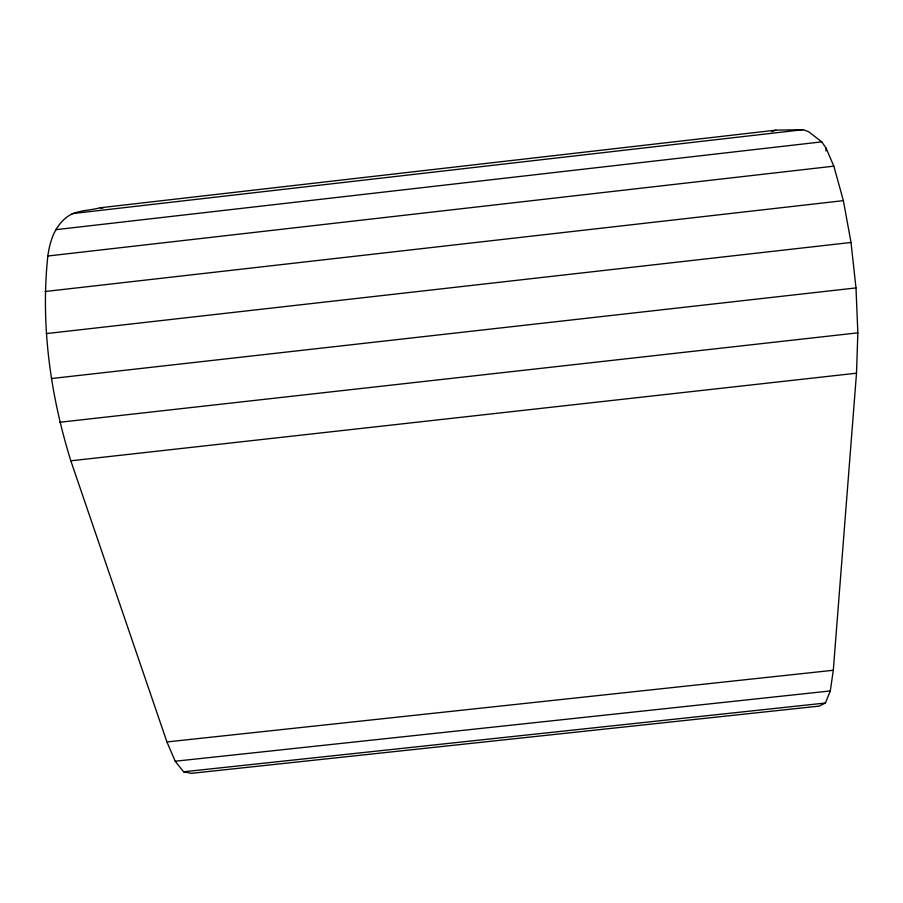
<?xml version="1.0" encoding="UTF-8"?>
<svg xmlns="http://www.w3.org/2000/svg" width="903" height="903" viewBox="0 0 903 903"><rect width="100%" height="100%" fill="white"/><g stroke="black" fill="none" stroke-linecap="round" stroke-linejoin="round"><path stroke-width="1.35" d="M856.507 373.199L857.85 332.846L855.988 287.922L851.01 242.467L843.379 200.647L833.83 166.163L826.098 148.182L821.764 141.861L808.806 131.827L803.264 129.671L775.914 130.145L100.075 207.78C89.115 210.828 76.36 209.981 66.98 216.991C54.53 226.551 49.947 241.078 47.825 256.012C40.556 324.888 50.354 394.893 70.818 460.812L166.931 741.939L175.205 761.229L183.591 771.794L191.47 773.329L819.123 706.112L825.421 703.019L830.308 690.942L833.3 670.263L856.507 373.199L70.818 460.812M825.94 150.993L826.098 148.182M771.952 131.624L775.914 130.145M72.116 213.627L803.264 129.671M55.478 229.712L821.764 141.861M47.825 256.012L833.83 166.163M45.15 291.511L843.379 200.647M46.346 333.591L851.01 242.467M51.392 378.549L855.988 287.922M59.835 422.254L857.85 332.846M166.931 741.939L833.3 670.263M175.205 761.229L830.308 690.942M183.591 771.794L825.421 703.019M100.075 207.78L102.829 208.108"/></g></svg>
